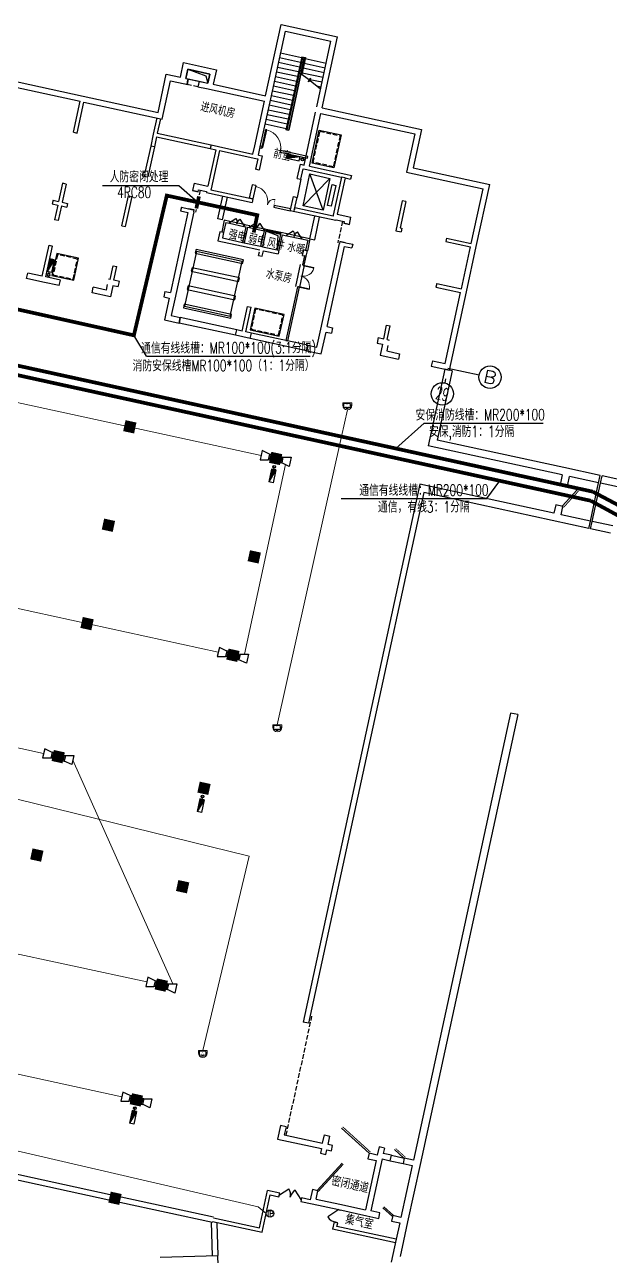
# Model space of a CAD drawing. Extents: x 791398 to 2325386, y -987887 to -518217.
# Drawn here: x 1616881 to 1648283, y -746235 to -680178 of the extents above; entities that cross this region are included whole.
import ezdxf
from ezdxf.enums import TextEntityAlignment as Align

# ---------------------------------------------------------------- set-up
doc = ezdxf.new("R2010")
doc.units = 0
doc.header["$LTSCALE"] = 1000
doc.header["$MEASUREMENT"] = 0
for name, pattern in [('BORDER', [1.75, 0.5, -0.25, 0.5, -0.25, 0, -0.25]), ('DASH', [0.35, 0.25, -0.1]), ('DASHEDX2', [1.5, 1, -0.5])]:
    doc.linetypes.add(name, pattern=pattern)
for name, color, linetype in [('AXIS', 3, 'Continuous'), ('AXIS_TEXT', 7, 'Continuous'), ('COLUMN', 252, 'Continuous'), ('JPS-J', 6, 'Continuous'), ('JPS-X', 1, 'BORDER'), ('JPS-XHS', 7, 'Continuous'), ('LVTRY', 6, 'Continuous'), ('PS房间字', 3, 'Continuous'), ('RD-equip', 3, 'Continuous'), ('RD-text', 4, 'Continuous'), ('STAIR', 9, 'Continuous'), ('WALL', 8, 'Continuous'), ('WINDOW', 8, 'Continuous'), ('ZS封堵', 40, 'Continuous'), ('ZS房间字', 6, 'Continuous')]:
    doc.layers.add(name, color=color, linetype=linetype)
doc.layers.add('RD-line', color=2, linetype='Continuous', lineweight=0)
doc.styles.add('_TCH_AXIS', font='COMPLEX', dxfattribs={"bigfont": 'GBCBIG'})
doc.styles.add('_TCH_DIM', font='SIMPLEX', dxfattribs={"bigfont": 'GBCBIG'})
doc.styles.add('_TEL_DIM', font='SIMPLEX', dxfattribs={"width": 0.8, "height": 3.5, "bigfont": 'HZTXT'})
doc.styles.add('COMPLEX', font='COMPLEX')
doc.styles.add('FS1', font='txt4', dxfattribs={"width": 0.8, "bigfont": 'fstxt'})
doc.styles.add('FS2', font='tjromans.shx', dxfattribs={"width": 0.8, "bigfont": 'tjhztxt.shx'})
doc.styles.add('TEXT', font='tjromans.shx', dxfattribs={"width": 0.8, "height": 400, "bigfont": 'tjhztxt.shx'})
doc.linetypes.add('BRA', pattern='A,2.8,-0.1,["B",_TEL_DIM,S=0.07,R=0,X=0,Y=-0.12],-0.25', length=3.15)
doc.linetypes.add('CCTV', pattern='A,2.8,-0.1,["V",_TEL_DIM,S=0.07,R=0,X=0,Y=-0.12],-0.25', length=3.15)
doc.linetypes.add('TD', pattern='A,2.8,-0.1,["C",_TEL_DIM,S=0.07,R=0,X=0,Y=-0.12],-0.25', length=3.15)

# ---------------------------------------------------------------- blocks, each defined once
blk = doc.blocks.new('DXHS')
at = {"layer": 'JPS-XHS'}
blk.add_hatch(color=256, dxfattribs=at).paths.add_polyline_path([(-350, 240), (-350, 0), (350, 0)])
at = {"layer": 'JPS-XHS', "linetype": 'Continuous'}
for p, q in [((-350, 240), (-350, 0)), ((-350, 240), (350, 240)), ((-350, 0), (350, 0)), ((350, 240), (350, 0))]:
    blk.add_line(p, q, dxfattribs=at)
at = {"layer": 'JPS-XHS'}
blk.add_line((-350, 240), (350, 0), dxfattribs=at)
blk = doc.blocks.new('FF')
at = {"linetype": 'Continuous'}
for radius in [75, 60]:
    blk.add_circle((0, 0), radius, dxfattribs=at)
blk = doc.blocks.new('xxhhsss')
at = {"layer": 'JPS-X', "const_width": 50}
for points in [[(165071, -5703), (165103, -5557)], [(161231, -23391), (161263, -23245)], [(157603, -40102), (157635, -39955)]]:
    blk.add_lwpolyline(points, dxfattribs=at)
at = {"layer": 'JPS-X', "rotation": 257.7513756366785}
for p in [(165103, -5557), (161263, -23245), (157635, -39955)]:
    blk.add_blockref('FF', p, dxfattribs=at)
at = {"layer": 'JPS-XHS', "rotation": 257.7513756366785}
for p in [(164880, -6020), (161040, -23708), (157412, -40418)]:
    blk.add_blockref('DXHS', p, dxfattribs=at)
blk = doc.blocks.new('_FZH')
blk.add_solid([(-0.5, -0.5), (0.5, -0.5), (-0.5, 0.5), (0.5, 0.5)])
blk = doc.blocks.new('$DorLib2D$00000002')
for p, q in [((-0.5, 0), (-0.5, 0.4875)), ((-0.475, 0.4875), (-0.5, 0.4875)), ((-0.475, 0), (-0.475, 0.4875)), ((0.475, 0), (0.475, 0.4875)), ((0.475, 0.4875), (0.5, 0.4875)), ((0.5, 0), (0.5, 0.4875)), ((-0.5, 0), (-0.475, 0)), ((0.5, 0), (0.475, 0))]:
    blk.add_line(p, q)
at = {"lineweight": 13}
for centre, start, end in [((-0.4875, 0), 0, 88.53072), ((0.4875, 0), 91.46928, 180)]:
    blk.add_arc(centre, 0.4875, start, end, dxfattribs=at)
blk = doc.blocks.new('$DorLib2D$00000116')
at = {"color": 0}
for p, q in [((-0.5, 0), (-0.146, 0.354)), ((0.5, 0), (0.146, 0.354))]:
    blk.add_line(p, q, dxfattribs=at)
for centre, start, end in [((-0.5, 0), 0, 45), ((0.5, 0), 135, 180)]:
    blk.add_arc(centre, 0.5, start, end, dxfattribs=at)
blk = doc.blocks.new('$WINLIB2D$00000001')
for p, q in [((-0.5, 0.5), (0.5, 0.5)), ((-0.5, 0.5), (-0.5, -0.5)), ((0.5, 0.167), (-0.5, 0.167)), ((0.5, -0.5), (0.5, 0.5)), ((0.5, -0.167), (-0.5, -0.167)), ((-0.5, -0.5), (0.5, -0.5))]:
    blk.add_line(p, q)
blk = doc.blocks.new('$DorLib2D$00000025')
at = {"const_width": 0.02}
for points in [[(0.481, -0.001), (0.481, 0.691)], [(-0.481, 0.001), (-0.481, 0.308)]]:
    blk.add_lwpolyline(points, dxfattribs=at)
at = {"lineweight": 13}
for centre, radius, start, end in [((0.505, -0.002), 0.699, 91.9397, 179.7238), ((-0.501, 0.003), 0.307, 359.7899, 85.7508)]:
    blk.add_arc(centre, radius, start, end, dxfattribs=at)
blk = doc.blocks.new('$DorLib2D$00000001')
for p, q in [((0.45, 0.975), (0.5, 0.975)), ((0.45, 0), (0.45, 0.975)), ((0.5, 0), (0.5, 0.975)), ((0.5, 0), (0.45, 0))]:
    blk.add_line(p, q)
at = {"lineweight": 13}
blk.add_arc((0.475, 0), 0.975, 91.46928, 180, dxfattribs=at)
blk = doc.blocks.new('_AXISO')
blk.add_circle((0, 0), 0.5)
at = {"layer": 'AXIS_TEXT', "style": 'COMPLEX', "width": 1.041667}
blk.add_attdef('A', text='', height=0.56, dxfattribs=at).set_placement((-0.25, -0.28), (0.25, -0.28), align=Align.FIT)
blk = doc.blocks.new('$DorLib2D$00000190')
at = {"color": 0}
blk.add_line((-0.5, 0.187), (0.366, 0.687), dxfattribs=at)
at = {"color": 0, "const_width": 0.0625}
blk.add_lwpolyline([(-0.562, 0.296), (0.304, 0.796)], dxfattribs=at)
blk = doc.blocks.new('$DorLib2D$00000194')
at = {"color": 0}
blk.add_line((-0.5, 0.075), (0.366, 0.575), dxfattribs=at)
at = {"color": 0, "const_width": 0.025}
blk.add_lwpolyline([(-0.525, 0.118), (0.341, 0.618)], dxfattribs=at)
blk = doc.blocks.new('$DorLib2D$00000183')
at = {"color": 0}
for p, q in [((-0.52, 0.085), (0.346, 0.585)), ((-0.5, 0.05), (0.366, 0.55))]:
    blk.add_line(p, q, dxfattribs=at)
blk = doc.blocks.new('$DorLib2D$00000180')
at = {"color": 0}
for p, q in [((-0.557, 0.242), (0.309, 0.742)), ((-0.5, 0.143), (0.366, 0.643))]:
    blk.add_line(p, q, dxfattribs=at)
blk = doc.blocks.new('$DorLib2D$00000114')
at = {"color": 0}
blk.add_line((0.5, 0), (-0.207, 0.707), dxfattribs=at)
blk.add_arc((0.5, 0), 1, 135, 180, dxfattribs=at)
blk = doc.blocks.new('$DorLib2D$00000192')
at = {"color": 0}
blk.add_line((-0.5, 0.125), (0.366, 0.625), dxfattribs=at)
at = {"color": 0, "const_width": 0.0417}
blk.add_lwpolyline([(-0.542, 0.197), (0.324, 0.697)], dxfattribs=at)
blk = doc.blocks.new('dadadadadadadad')
at = {"layer": 'RD-equip'}
for p, q in [((-157, 0), (-157, -70)), ((-157, 0), (157, 0)), ((157, 0), (157, -70)), ((-154, -70), (-253, -500)), ((-253, -500), (248, -500)), ((-157, -70), (157, -70)), ((248, -500), (155, -70))]:
    blk.add_line(p, q, dxfattribs=at)
blk = doc.blocks.new('PCY07')
at = {"color": 0, "lineweight": -2}
for p, q in [((-321, 0), (-321, 182)), ((-321, 182), (321, 182)), ((-249, -161), (-249, 129)), ((-249, 129), (205, 129)), ((205, 129), (205, -161)), ((321, 0), (321, 182)), ((205, -161), (-249, -161))]:
    blk.add_line(p, q, dxfattribs=at)
at = {"color": 0, "lineweight": -2, "const_width": 25}
for points in [[(-34, 48, 1), (-9, 48, 1)], [(-111, -81, 1), (-86, -81, 1)], [(67, -81, -1), (42, -81, -1)]]:
    blk.add_lwpolyline(points, format="xyb", close=True, dxfattribs=at)
at = {"color": 0, "lineweight": -2, "const_width": 80}
blk.add_lwpolyline([(245, 69), (245, -100)], dxfattribs=at)
at = {"color": 0, "lineweight": -2}
blk.add_lwpolyline([(-12, -162, 100, 250, 0), (-12, -272, 250, 250, 0)], format="xyseb", dxfattribs=at)
blk.add_arc((0, 0), 321, 180, 0, dxfattribs=at)
blk = doc.blocks.new('TELEPHONE')
at = {"layer": 'RD-equip'}
blk.add_circle((-32658, -70477), 200, dxfattribs=at)
at = {"layer": 'RD-text', "style": 'FS1', "width": 0.8}
blk.add_attdef('T', text='', height=350, dxfattribs=at).set_placement((-32658, -70477), align=Align.MIDDLE)

msp = doc.modelspace()

# ---------------------------------------------------------------- linework, layer by layer
for p, q in [((1647210, -706801), (1647655, -704749)), ((1647307, -706822), (1647753, -704770))]:
    msp.add_line(p, q)
at = {"layer": 'AXIS'}
for p, q in [((1639577, -698595), (1641245, -698957)), ((1639450, -699181), (1639403, -699394))]:
    msp.add_line(p, q, dxfattribs=at)
at = {"layer": 'JPS-J'}
for points in [[(1626069, -692235), (1626026, -692430), (1628567, -692982), (1628610, -692786)], [(1628539, -692873), (1626096, -692343), (1625460, -695275), (1627903, -695805)], [(1625857, -693212), (1625814, -693407), (1628355, -693959), (1628397, -693763)], [(1625644, -694189), (1625602, -694384), (1628143, -694936), (1628185, -694741)], [(1625432, -695166), (1625390, -695362), (1627931, -695913), (1627973, -695718)]]:
    msp.add_lwpolyline(points, close=True, dxfattribs=at)
at = {"layer": 'JPS-X', "const_width": 50}
for points in [[(1631700, -687389), (1631627, -687373)], [(1618187, -693517), (1618203, -693443)]]:
    msp.add_lwpolyline(points, dxfattribs=at)
at = {"layer": 'LVTRY'}
msp.add_lwpolyline([(1630413, -692257), (1630478, -691497), (1629811, -691256)], dxfattribs=at)
at = {"layer": 'RD-line', "linetype": 'BRA', "ltscale": 0.8}
for p, q in [((1615483, -700222), (1629555, -703279)), ((1630044, -703385), (1630630, -703512)), ((1630862, -703776), (1628661, -713935)), ((1627264, -713830), (1613193, -710775)), ((1628339, -714063), (1627753, -713936)), ((1603826, -716211), (1617898, -719266)), ((1618386, -719372), (1618973, -719500)), ((1619459, -719616), (1624821, -731623)), ((1623424, -731518), (1609353, -728463)), ((1624499, -731751), (1623913, -731624)), ((1608015, -734623), (1622086, -737681)), ((1622575, -737788), (1623161, -737915))]:
    msp.add_line(p, q, dxfattribs=at)
at = {"layer": 'RD-line', "linetype": 'CCTV'}
for p, q in [((1634184, -700833), (1633869, -702271)), ((1630425, -717721), (1633869, -702271)), ((1591800, -715649), (1628915, -724771)), ((1626434, -735192), (1628915, -724771))]:
    msp.add_line(p, q, dxfattribs=at)
at = {"layer": 'RD-line', "linetype": 'TD'}
for p, q in [((1585554, -733391), (1629398, -743574)), ((1629398, -743574), (1629836, -743936))]:
    msp.add_line(p, q, dxfattribs=at)
at = {"layer": 'RD-line', "const_width": 200}
for points in [[(1598709, -688675), (1598068, -691339), (1622738, -696840), (1624502, -689345), (1629353, -690396), (1629165, -691328)], [(1626226, -689391), (1626086, -690035)], [(1647233, -705712), (1596909, -694679)], [(1647233, -705712), (1658348, -711762), (1662232, -711762)]]:
    msp.add_lwpolyline(points, dxfattribs=at)
at = {"layer": 'RD-line', "linetype": 'DASHEDX2', "const_width": 200}
for points in [[(1647340, -705224), (1596528, -694084)], [(1647340, -705224), (1658377, -711079), (1662325, -711079)]]:
    msp.add_lwpolyline(points, dxfattribs=at)
at = {"layer": 'RD-text'}
for p, q in [((1621052, -688798), (1625144, -688798)), ((1625144, -688798), (1626158, -689704)), ((1623407, -697966), (1622738, -696840)), ((1623407, -697966), (1632183, -697966)), ((1638295, -701558), (1636785, -702910)), ((1638295, -701558), (1644685, -701558)), ((1641664, -705597), (1642362, -704645)), ((1633848, -705597), (1641664, -705597))]:
    msp.add_line(p, q, dxfattribs=at)
at = {"layer": 'STAIR'}
for p, q in [((1631729, -681951), (1630605, -681707)), ((1631619, -682459), (1630495, -682216)), ((1631674, -682205), (1630550, -681961)), ((1631740, -681902), (1630891, -685811)), ((1631778, -681962), (1630940, -685822)), ((1631876, -681983), (1631694, -682819)), ((1631935, -681945), (1631738, -682852)), ((1631740, -681902), (1631935, -681945)), ((1631778, -681962), (1631876, -681983)), ((1631869, -682248), (1632993, -682492)), ((1631925, -681994), (1633048, -682238)), ((1631453, -683222), (1630330, -682978)), ((1631509, -682968), (1630385, -682724)), ((1631564, -682714), (1630440, -682470)), ((1632101, -683115), (1631694, -682819)), ((1631759, -682756), (1632883, -683000)), ((1631814, -682502), (1632938, -682746)), ((1631343, -683730), (1630219, -683486)), ((1631398, -683476), (1630274, -683232)), ((1632074, -683246), (1632223, -683058)), ((1632195, -683190), (1632074, -683246)), ((1632223, -683058), (1632101, -683115)), ((1632179, -683113), (1632828, -683254)), ((1632746, -683632), (1632195, -683190)), ((1632525, -683454), (1632773, -683508)), ((1631178, -684492), (1630054, -684248)), ((1631233, -684238), (1630109, -683994)), ((1631288, -683984), (1630164, -683740)), ((1631012, -685254), (1629888, -685010)), ((1631067, -685000), (1629943, -684756)), ((1631122, -684746), (1629999, -684502)), ((1630902, -685763), (1629778, -685519)), ((1630957, -685508), (1629833, -685264)), ((1630940, -685822), (1630891, -685811)), ((1632880, -690132), (1632176, -688188)), ((1631696, -688468), (1631484, -689445)), ((1633251, -688421), (1631805, -689898)), ((1627487, -690649), (1627753, -689428)), ((1627857, -690832), (1628639, -691002)), ((1628660, -690904), (1627878, -690734)), ((1632178, -691668), (1632443, -690446)), ((1628932, -691065), (1629714, -691235)), ((1628953, -690968), (1629735, -691137)), ((1630935, -691500), (1631717, -691670)), ((1631738, -691572), (1630957, -691403)), ((1631420, -694215), (1631675, -693042)), ((1631870, -693085), (1631616, -694257))]:
    msp.add_line(p, q, dxfattribs=at)
for points in [[(1625634, -682572), (1626604, -682917), (1626700, -683315)], [(1627487, -690649), (1627233, -690594), (1627498, -689373)], [(1632178, -691668), (1632432, -691723), (1632697, -690501)]]:
    msp.add_lwpolyline(points, dxfattribs=at)
at = {"layer": 'STAIR', "linetype": 'DASH'}
for points in [[(1625650, -683087), (1626236, -683215), (1626172, -683508), (1625586, -683381)], [(1632714, -685900), (1633789, -686133), (1633428, -687795), (1632353, -687561)], [(1618640, -692515), (1618407, -693590), (1619482, -693823), (1619715, -692748)], [(1629262, -695435), (1629029, -696510), (1630495, -696828), (1630728, -695753)]]:
    msp.add_lwpolyline(points, close=True, dxfattribs=at)
at = {"layer": 'STAIR'}
for points in [[(1632676, -685841), (1633848, -686095), (1633466, -687854), (1632294, -687600)], [(1631805, -689898), (1632176, -688188), (1633251, -688421), (1632880, -690132)], [(1633126, -689878), (1633370, -688754), (1633565, -688797), (1633321, -689920)], [(1618602, -692455), (1618347, -693628), (1619520, -693883), (1619775, -692710)], [(1629224, -695375), (1628970, -696548), (1630533, -696888), (1630788, -695715)]]:
    msp.add_lwpolyline(points, close=True, dxfattribs=at)
at = {"layer": 'WALL'}
for p, q in [((1629803, -683989), (1630630, -680178)), ((1630630, -680178), (1633660, -680836)), ((1630075, -684150), (1630860, -680535)), ((1630860, -680535), (1633303, -681065)), ((1632832, -684647), (1633660, -680836)), ((1632539, -684583), (1633303, -681065)), ((1625234, -682997), (1625404, -682215)), ((1625404, -682215), (1627163, -682597)), ((1630940, -685822), (1631778, -681962)), ((1631778, -681962), (1630940, -685822)), ((1631038, -685843), (1631876, -681983)), ((1631876, -681983), (1631038, -685843)), ((1631778, -681962), (1631876, -681983)), ((1631876, -681983), (1631778, -681962)), ((1624032, -684885), (1624477, -682833)), ((1624477, -682833), (1624477, -682833)), ((1624477, -682833), (1624477, -682833)), ((1624477, -682833), (1625234, -682997)), ((1624770, -682896), (1624770, -682896)), ((1625528, -683061), (1625634, -682572)), ((1625634, -682572), (1626806, -682827)), ((1626806, -682827), (1626700, -683315)), ((1627163, -682597), (1626993, -683379)), ((1615661, -683375), (1619864, -684287)), ((1616018, -683145), (1620025, -684015)), ((1624261, -685242), (1624707, -683190)), ((1624413, -683126), (1624413, -683126)), ((1624707, -683190), (1625464, -683354)), ((1625464, -683354), (1625586, -683381)), ((1625528, -683061), (1625650, -683087)), ((1625650, -683087), (1625586, -683381)), ((1626236, -683215), (1626172, -683508)), ((1626172, -683508), (1626637, -683609)), ((1626236, -683215), (1626700, -683315)), ((1626637, -683609), (1629739, -684282)), ((1626993, -683379), (1629803, -683989)), ((1619503, -685948), (1619864, -684287)), ((1619698, -685991), (1620059, -684330)), ((1620025, -684015), (1624032, -684885)), ((1620059, -684330), (1624261, -685242)), ((1629220, -686676), (1629739, -684282)), ((1629513, -686740), (1630075, -684150)), ((1624325, -684949), (1624325, -684949)), ((1631860, -687710), (1632476, -684876)), ((1632154, -687774), (1632769, -684940)), ((1632476, -684876), (1632476, -684876)), ((1632539, -684583), (1632539, -684583)), ((1632769, -684940), (1637802, -686033)), ((1632832, -684647), (1638158, -685803)), ((1623968, -685178), (1623777, -686058)), ((1623968, -685178), (1623968, -685178)), ((1624163, -685221), (1623994, -686002)), ((1624261, -685242), (1624261, -685242)), ((1624261, -685242), (1624261, -685242)), ((1619503, -685948), (1619698, -685991)), ((1623777, -686058), (1623639, -686693)), ((1623951, -686198), (1623835, -686735)), ((1623951, -686198), (1626834, -686824)), ((1623994, -686002), (1626877, -686628)), ((1630940, -685822), (1631038, -685843)), ((1631038, -685843), (1630940, -685822)), ((1637802, -686033), (1637356, -688085)), ((1638158, -685803), (1637713, -687855)), ((1623639, -686693), (1623331, -688110)), ((1623835, -686735), (1623484, -688348)), ((1623835, -686735), (1623639, -686693)), ((1627127, -686887), (1626703, -688842)), ((1626877, -686628), (1626834, -686824)), ((1626834, -686824), (1627127, -686887)), ((1626877, -686628), (1627267, -686713)), ((1627323, -686930), (1626877, -688982)), ((1627267, -686713), (1629124, -687116)), ((1627323, -686930), (1629277, -687354)), ((1629124, -687116), (1629220, -686676)), ((1629417, -687180), (1629513, -686740)), ((1629502, -686789), (1629600, -686810)), ((1629621, -686712), (1629523, -686691)), ((1629600, -686810), (1629621, -686712)), ((1630598, -686925), (1630577, -687022)), ((1632064, -687243), (1630598, -686925)), ((1629375, -687375), (1629253, -687937)), ((1629277, -687354), (1629375, -687375)), ((1629417, -687180), (1629613, -687222)), ((1629613, -687222), (1629448, -687980)), ((1630577, -687022), (1632043, -687341)), ((1632043, -687341), (1632064, -687243)), ((1623234, -688089), (1623191, -688284)), ((1623191, -688284), (1623484, -688348)), ((1623234, -688089), (1623331, -688110)), ((1629448, -687980), (1629253, -687937)), ((1631501, -688425), (1631665, -687668)), ((1631665, -687668), (1631860, -687710)), ((1631696, -688468), (1631818, -687906)), ((1631818, -687906), (1631916, -687927)), ((1631916, -687927), (1633870, -688351)), ((1632154, -687774), (1634108, -688198)), ((1634108, -688198), (1634401, -688262)), ((1634108, -688198), (1634401, -688262)), ((1634401, -688262), (1634359, -688457)), ((1634401, -688262), (1634359, -688457)), ((1637356, -688085), (1641460, -688976)), ((1637713, -687855), (1641817, -688746)), ((1618909, -688685), (1618697, -689662)), ((1619104, -688727), (1618892, -689704)), ((1619104, -688727), (1618909, -688685)), ((1625970, -688683), (1625885, -689074)), ((1625970, -688683), (1626703, -688842)), ((1629073, -688768), (1628919, -689476)), ((1629268, -688810), (1629073, -688768)), ((1629268, -688810), (1629114, -689519)), ((1631501, -688425), (1631696, -688468)), ((1633870, -688351), (1633425, -690403)), ((1634066, -688394), (1633641, -690348)), ((1633870, -688351), (1633870, -688351)), ((1634066, -688394), (1633870, -688351)), ((1634066, -688394), (1634359, -688457)), ((1634066, -688394), (1634066, -688394)), ((1634066, -688394), (1634359, -688457)), ((1640824, -691907), (1641460, -688976)), ((1641096, -692069), (1641817, -688746)), ((1618404, -689598), (1618361, -689794)), ((1618404, -689598), (1618697, -689662)), ((1622098, -690963), (1622448, -689351)), ((1622294, -691006), (1622644, -689393)), ((1622448, -689351), (1622644, -689393)), ((1625885, -689074), (1626178, -689137)), ((1626178, -689137), (1626200, -689040)), ((1626200, -689040), (1626639, -689135)), ((1626639, -689135), (1626629, -689184)), ((1626629, -689184), (1629072, -689714)), ((1626877, -688982), (1626867, -689031)), ((1626867, -689031), (1629114, -689519)), ((1629114, -689519), (1628919, -689476)), ((1629114, -689519), (1629072, -689714)), ((1629093, -689617), (1629072, -689714)), ((1631135, -690111), (1631288, -689402)), ((1631288, -689402), (1631484, -689445)), ((1631330, -690153), (1631484, -689445)), ((1637125, -689621), (1636775, -691233)), ((1637320, -689663), (1637125, -689621)), ((1618361, -689794), (1618654, -689857)), ((1618654, -689857), (1618485, -690639)), ((1618850, -689900), (1618680, -690682)), ((1618850, -689900), (1619143, -689963)), ((1618892, -689704), (1619185, -689768)), ((1619185, -689768), (1619143, -689963)), ((1625631, -690246), (1624697, -694546)), ((1625945, -690212), (1624927, -694903)), ((1625282, -689966), (1625240, -690161)), ((1625240, -690161), (1625631, -690246)), ((1625282, -689966), (1625673, -690051)), ((1625966, -690114), (1625673, -690051)), ((1625945, -690212), (1625966, -690114)), ((1630266, -689871), (1630244, -689969)), ((1630244, -689969), (1631124, -690160)), ((1631145, -690062), (1630266, -689871)), ((1631124, -690160), (1631135, -690111)), ((1633567, -690690), (1631124, -690160)), ((1631362, -690007), (1631330, -690153)), ((1633414, -690452), (1631362, -690007)), ((1637320, -689663), (1637013, -691080)), ((1618680, -690682), (1618485, -690639)), ((1627585, -690671), (1627447, -691306)), ((1627662, -690790), (1627545, -691327)), ((1627878, -690734), (1627585, -690671)), ((1627662, -690790), (1627857, -690832)), ((1627857, -690832), (1627878, -690734)), ((1628660, -690904), (1628639, -691002)), ((1628758, -690925), (1628660, -690904)), ((1628953, -690968), (1628758, -690925)), ((1633425, -690403), (1633414, -690452)), ((1633578, -690641), (1633567, -690690)), ((1633578, -690641), (1634017, -690737)), ((1633641, -690348), (1634374, -690507)), ((1634017, -690737), (1633996, -690834)), ((1633996, -690834), (1634289, -690898)), ((1634289, -690898), (1634374, -690507)), ((1622098, -690963), (1622294, -691006)), ((1627349, -691285), (1627243, -691773)), ((1627545, -691327), (1627349, -691285)), ((1627545, -691327), (1627447, -691306)), ((1627545, -691327), (1627481, -691620)), ((1627481, -691620), (1628556, -691854)), ((1628737, -691023), (1628556, -691854)), ((1628639, -691002), (1628737, -691023)), ((1628834, -691044), (1628654, -691875)), ((1628834, -691044), (1628932, -691065)), ((1628932, -691065), (1628953, -690968)), ((1629714, -691235), (1629533, -692066)), ((1629811, -691256), (1629631, -692087)), ((1629735, -691137), (1629714, -691235)), ((1629833, -691159), (1629735, -691137)), ((1629811, -691256), (1629833, -691159)), ((1630593, -691426), (1630413, -692257)), ((1630691, -691447), (1630511, -692278)), ((1630614, -691328), (1630593, -691426)), ((1630957, -691403), (1630614, -691328)), ((1630691, -691447), (1630935, -691500)), ((1630935, -691500), (1630957, -691403)), ((1631738, -691572), (1631717, -691670)), ((1632178, -691668), (1631738, -691572)), ((1636775, -691233), (1637068, -691297)), ((1637013, -691080), (1637111, -691101)), ((1637111, -691101), (1637068, -691297)), ((1639505, -691621), (1639462, -691816)), ((1639505, -691621), (1640824, -691907)), ((1617827, -693669), (1618188, -692007)), ((1618022, -693711), (1618383, -692050)), ((1618188, -692007), (1618383, -692050)), ((1627243, -691773), (1628514, -692049)), ((1628514, -692049), (1629491, -692261)), ((1628556, -691854), (1629533, -692066)), ((1629533, -692066), (1629729, -692108)), ((1629729, -692108), (1630511, -692278)), ((1630511, -692278), (1630468, -692473)), ((1631717, -691670), (1632059, -691744)), ((1631781, -692554), (1631845, -692260)), ((1631845, -692260), (1632040, -692303)), ((1632059, -691744), (1631942, -692282)), ((1632040, -692303), (1631942, -692282)), ((1632178, -691668), (1632040, -692303)), ((1632766, -696502), (1633763, -691909)), ((1633101, -696371), (1634035, -692071)), ((1633784, -691812), (1633763, -691909)), ((1634077, -691875), (1633784, -691812)), ((1634035, -692071), (1634426, -692156)), ((1634077, -691875), (1634468, -691960)), ((1634468, -691960), (1634426, -692156)), ((1639462, -691816), (1640782, -692103)), ((1640294, -694351), (1640782, -692103)), ((1640566, -694512), (1641096, -692069)), ((1629427, -692554), (1629470, -692359)), ((1629427, -692554), (1629623, -692597)), ((1629470, -692359), (1629470, -692359)), ((1629623, -692597), (1629686, -692304)), ((1629686, -692304), (1630468, -692473)), ((1631879, -692575), (1631773, -693063)), ((1631781, -692554), (1631977, -692596)), ((1631870, -693085), (1631977, -692596)), ((1631977, -692596), (1631879, -692575)), ((1631977, -692596), (1632040, -692303)), ((1616981, -693792), (1617045, -693499)), ((1617827, -693669), (1617045, -693499)), ((1621472, -693846), (1621631, -693113)), ((1621631, -693113), (1621827, -693156)), ((1621668, -693888), (1621827, -693156)), ((1631773, -693063), (1631870, -693085)), ((1617861, -693983), (1616981, -693792)), ((1618740, -694174), (1617861, -693983)), ((1618804, -693881), (1618022, -693711)), ((1618740, -694174), (1618804, -693881)), ((1620499, -694556), (1620563, -694263)), ((1621247, -694411), (1620563, -694263)), ((1621311, -694118), (1621247, -694411)), ((1621311, -694118), (1621311, -694118)), ((1621472, -693846), (1621374, -693825)), ((1621604, -694182), (1621477, -694768)), ((1621897, -694245), (1621604, -694182)), ((1621961, -693952), (1621668, -693888)), ((1621897, -694245), (1621961, -693952)), ((1631518, -694236), (1630892, -697119)), ((1630990, -697140), (1631616, -694257)), ((1631616, -694257), (1631518, -694236)), ((1638974, -694064), (1638932, -694260)), ((1638932, -694260), (1640251, -694546)), ((1638974, -694064), (1640294, -694351)), ((1621477, -694768), (1620499, -694556)), ((1624404, -694482), (1624340, -694776)), ((1624340, -694776), (1624633, -694839)), ((1624633, -694839), (1624379, -696012)), ((1624404, -694482), (1624697, -694546)), ((1624927, -694903), (1624736, -695782)), ((1639424, -698357), (1640251, -694546)), ((1639653, -698714), (1640566, -694512)), ((1628547, -696610), (1628833, -695291)), ((1628742, -696652), (1629029, -695333)), ((1628833, -695291), (1629029, -695333)), ((1624379, -696012), (1625161, -696182)), ((1624736, -695782), (1625224, -695889)), ((1625161, -696182), (1625224, -695889)), ((1625224, -695889), (1625161, -696182)), ((1628190, -696839), (1625161, -696182)), ((1628254, -696546), (1625224, -695889)), ((1628190, -696839), (1628254, -696546)), ((1628581, -696924), (1628190, -696839)), ((1628547, -696610), (1628254, -696546)), ((1629036, -696716), (1628742, -696652)), ((1628972, -697009), (1629036, -696716)), ((1632065, -697374), (1629036, -696716)), ((1632554, -697480), (1632766, -696502)), ((1632783, -697837), (1633038, -696664)), ((1633038, -696664), (1633331, -696727)), ((1633101, -696371), (1633394, -696434)), ((1633394, -696434), (1633331, -696727)), ((1636131, -697028), (1636290, -696295)), ((1636290, -696295), (1636485, -696338)), ((1636326, -697071), (1636485, -696338)), ((1628972, -697009), (1628581, -696924)), ((1632001, -697667), (1628972, -697009)), ((1630892, -697119), (1630990, -697140)), ((1632065, -697374), (1632001, -697667)), ((1632065, -697374), (1632554, -697480)), ((1635838, -696965), (1635774, -697258)), ((1635774, -697258), (1636067, -697322)), ((1635838, -696965), (1636131, -697028)), ((1636067, -697322), (1635940, -697908)), ((1636360, -697385), (1636297, -697678)), ((1636326, -697071), (1636424, -697092)), ((1636360, -697385), (1636360, -697385)), ((1632001, -697667), (1632783, -697837)), ((1635940, -697908), (1636917, -698120)), ((1636297, -697678), (1636981, -697827)), ((1636981, -697827), (1636917, -698120)), ((1638740, -698209), (1638676, -698502)), ((1638740, -698209), (1639424, -698357)), ((1639409, -698661), (1638518, -702765)), ((1638676, -698502), (1639653, -698714)), ((1639800, -698746), (1638994, -702459)), ((1639800, -698746), (1639409, -698661)), ((1645701, -704325), (1638518, -702765)), ((1645786, -703934), (1638994, -702459)), ((1647740, -704358), (1645786, -703934)), ((1638072, -704818), (1631809, -733667)), ((1645255, -706377), (1638072, -704818)), ((1645701, -704325), (1645605, -704764)), ((1645605, -704764), (1645996, -704849)), ((1645996, -704849), (1646092, -704410)), ((1647655, -704749), (1646092, -704410)), ((1647655, -704749), (1647740, -704358)), ((1647753, -704770), (1647838, -704379)), ((1649163, -705076), (1647753, -704770)), ((1649303, -704698), (1647838, -704379)), ((1638281, -705272), (1632103, -733731)), ((1645170, -706768), (1638281, -705272)), ((1645351, -705937), (1645255, -706377)), ((1645741, -706022), (1645351, -705937)), ((1645646, -706462), (1645741, -706022)), ((1647125, -707192), (1645170, -706768)), ((1647210, -706801), (1645646, -706462)), ((1647125, -707192), (1647210, -706801)), ((1647222, -707213), (1647307, -706822)), ((1648283, -707444), (1647222, -707213)), ((1648424, -707065), (1647307, -706822)), ((1642928, -717098), (1637724, -741069)), ((1643318, -717183), (1638083, -741300)), ((1643318, -717183), (1642928, -717098)), ((1632103, -733731), (1631809, -733667)), ((1630605, -739216), (1630445, -739949)), ((1630898, -739280), (1630605, -739216)), ((1630898, -739280), (1630802, -739720)), ((1630802, -739720), (1632854, -740165)), ((1632854, -740165), (1632950, -739725)), ((1632950, -739725), (1633243, -739789)), ((1633148, -740229), (1633243, -739789)), ((1630445, -739949), (1632791, -740458)), ((1632791, -740458), (1632738, -740703)), ((1633392, -740282), (1633148, -740229)), ((1633328, -740575), (1633392, -740282)), ((1635882, -740362), (1635786, -740802)), ((1636175, -740426), (1635882, -740362)), ((1636175, -740426), (1636111, -740719)), ((1632738, -740703), (1633031, -740766)), ((1633031, -740766), (1633084, -740522)), ((1633084, -740522), (1633328, -740575)), ((1635723, -741095), (1635150, -743733)), ((1635346, -740706), (1635283, -740999)), ((1635283, -740999), (1635723, -741095)), ((1635786, -740802), (1635346, -740706)), ((1636048, -741012), (1635443, -743797)), ((1635786, -740802), (1635786, -740802)), ((1636048, -741012), (1636487, -741107)), ((1636048, -741012), (1636048, -741012)), ((1636551, -740814), (1636111, -740719)), ((1636487, -741107), (1636551, -740814)), ((1637235, -740963), (1637171, -741256)), ((1637724, -741069), (1637235, -740963)), ((1614167, -741634), (1621399, -743204)), ((1614231, -741341), (1621463, -742911)), ((1637660, -741362), (1637055, -744147)), ((1637171, -741256), (1637660, -741362)), ((1638083, -741300), (1637414, -744379)), ((1622049, -743038), (1627013, -744116)), ((1629465, -744699), (1629900, -742696)), ((1629618, -744937), (1630053, -742934)), ((1630560, -742839), (1629900, -742696)), ((1630053, -742934), (1630518, -743035)), ((1630518, -743035), (1630560, -742839)), ((1631733, -743094), (1631690, -743289)), ((1632197, -743195), (1631733, -743094)), ((1632314, -742657), (1632197, -743195)), ((1632607, -742721), (1632314, -742657)), ((1632511, -743161), (1632607, -742721)), ((1621985, -743331), (1626949, -744409)), ((1631690, -743289), (1632301, -743422)), ((1632301, -743422), (1633718, -743730)), ((1632511, -743161), (1633782, -743436)), ((1633620, -743708), (1633816, -743751)), ((1633718, -743730), (1635233, -744058)), ((1633782, -743436), (1635150, -743733)), ((1635932, -743903), (1635443, -743797)), ((1626885, -744395), (1626940, -746198)), ((1626960, -744360), (1629618, -744937)), ((1627002, -744165), (1629465, -744699)), ((1627187, -744461), (1627240, -746189)), ((1633472, -744392), (1633387, -744783)), ((1633667, -744435), (1633472, -744392)), ((1633625, -744630), (1633667, -744435)), ((1635233, -744058), (1635868, -744196)), ((1635868, -744196), (1635932, -743903)), ((1636616, -744052), (1636552, -744345)), ((1636552, -744345), (1636992, -744440)), ((1637055, -744147), (1636616, -744052)), ((1636992, -744440), (1636801, -745320)), ((1637414, -744379), (1637192, -745405)), ((1636758, -745515), (1633387, -744783)), ((1636801, -745320), (1633625, -744630)), ((1636801, -745320), (1636536, -746541)), ((1637192, -745405), (1637011, -746235)), ((1624141, -746283), (1627240, -746189)), ((1627358, -750087), (1627240, -746189))]:
    msp.add_line(p, q, dxfattribs=at)
msp.add_lwpolyline([(1625528, -683061), (1626700, -683315), (1626806, -682827), (1625634, -682572)], close=True, dxfattribs=at)
at = {"layer": 'WINDOW', "linetype": 'DASH'}
for p, q in [((1626178, -689137), (1625885, -689074)), ((1625673, -690051), (1625966, -690114)), ((1634289, -690898), (1633996, -690834)), ((1633784, -691812), (1634077, -691875))]:
    msp.add_line(p, q, dxfattribs=at)
at = {"layer": 'WINDOW'}
for p, q in [((1636487, -741107, 150), (1637171, -741256, 150)), ((1636551, -740814, 150), (1637235, -740963, 150))]:
    msp.add_line(p, q, dxfattribs=at)
at = {"layer": 'ZS封堵', "linetype": 'DASH'}
for points in [[(1626297, -689061), (1626043, -690233)], [(1633920, -690716), (1633665, -691888)], [(1630900, -739741), (1632285, -733361)]]:
    msp.add_lwpolyline(points, dxfattribs=at)

# ---------------------------------------------------------------- block references
at = {"layer": 'AXIS'}
ref = msp.add_blockref('_AXISO', (1641831, -699085), dxfattribs=dict(at, xscale=1200, yscale=1200, zscale=1200))
ref.add_attrib('A', 'B', dxfattribs={"layer": 'AXIS_TEXT', "height": 679, "rotation": 347.75138, "style": '_TCH_AXIS', "width": 1.235294}).set_placement((1641428, -699344), (1642091, -699488), align=Align.FIT)
ref = msp.add_blockref('_AXISO', (1639276, -699981), dxfattribs=dict(at, xscale=1200, yscale=1200, zscale=1200))
ref.add_attrib('A', '29', dxfattribs={"layer": 'AXIS_TEXT', "height": 678.8, "rotation": 347.75138, "style": '_TCH_AXIS', "width": 0.617647}).set_placement((1638872, -700240), (1639536, -700384), align=Align.FIT)
at = {"layer": 'COLUMN'}
for p, xscale, yscale, zscale, rotation in [((1622520, -701748), 599.9999999999193, 600.0000000001469, 600.0000000001469, 347.7513756325794), ((1630337, -703445), 600.0000000003496, 599.9999999999836, 599.9999999999836, 347.7513756325997), ((1621374, -707025), 599.9999999999193, 600.0000000001469, 600.0000000001469, 347.7513756325794), ((1629192, -708722), 599.9999999998946, 600.0000000000331, 600.0000000000331, 347.7513756325903), ((1620228, -712302), 599.9999999998946, 600.0000000000331, 600.0000000000331, 347.7513756325903), ((1628046, -713999), 600.0000000000974, 599.9999999999193, 599.9999999999193, 347.7513756326059), ((1618680, -719436), 600.0000000001469, 600.0000000001469, 600.0000000001469, 347.7513756325841), ((1626497, -721133), 599.9999999999193, 600.0000000000331, 600.0000000000331, 347.7513756325794), ((1617534, -724713), 599.9999999999193, 600.0000000001469, 600.0000000001469, 347.7513756325794), ((1625352, -726410), 600.0000000001221, 599.9999999999836, 599.9999999999836, 347.751375632595), ((1624206, -731687), 600.000000000399, 599.9999999999836, 599.9999999999836, 347.751375632578), ((1622870, -737844), 599.9999999999193, 600.0000000000331, 600.0000000000331, 347.7513756325794), ((1621724, -743121), 599.9999999999441, 599.9999999999687, 599.9999999999687, 347.7513756325686)]:
    msp.add_blockref('_FZH', p, dxfattribs=dict(at, xscale=xscale, yscale=yscale, zscale=zscale, rotation=rotation))
at = {"layer": 'JPS-X', "rotation": 347.7513756366785}
msp.add_blockref('FF', (1631773, -687405), dxfattribs=at)
at = {"layer": 'JPS-X', "xscale": -1, "rotation": 77.75137563623629}
msp.add_blockref('FF', (1618171, -693590), dxfattribs=at)
at = {"layer": 'JPS-XHS', "xscale": -1, "rotation": 167.7513756366785}
msp.add_blockref('DXHS', (1631310, -687181), dxfattribs=at)
at = {"layer": 'JPS-XHS'}
msp.add_blockref('xxhhsss', (1465159, -698333), dxfattribs=at)
at = {"layer": 'JPS-XHS', "rotation": 257.7513756362363}
msp.add_blockref('DXHS', (1618160, -693076), dxfattribs=at)
at = {"layer": 'RD-equip', "color": 3, "lineweight": 0, "xscale": 0.7475813101045787, "yscale": 0.7475813099881634, "zscale": 0.74758131}
for p in [(1634184, -700593), (1630425, -717857), (1626434, -735328)]:
    msp.add_blockref('PCY07', p, dxfattribs=at)
at = {"layer": 'RD-equip'}
ref = msp.add_blockref('TELEPHONE', (1662694, -673459), dxfattribs=at)
ref.add_attrib('T', 'TP', dxfattribs={"layer": 'RD-text', "height": 270, "style": 'FS1', "width": 0.7}).set_placement((1630036, -743936), align=Align.MIDDLE)
at = {"layer": 'RD-line', "color": 1, "rotation": 257.094697204239}
for p in [(1630044, -703382), (1627753, -713936), (1618386, -719372), (1623913, -731624), (1622576, -737780)]:
    msp.add_blockref('dadadadadadadad', p, dxfattribs=at)
at = {"layer": 'RD-line', "color": 1, "xscale": -1, "rotation": 77.094697204239}
for p in [(1630629, -703516), (1628338, -714070), (1618971, -719506), (1624498, -731758), (1623161, -737914)]:
    msp.add_blockref('dadadadadadadad', p, dxfattribs=at)
at = {"layer": 'WINDOW'}
for name, p, xscale, yscale, zscale, rotation in [('$DorLib2D$00000001', (1630099, -686867), 1000, -1000, 1000, 167.7513756352959), ('$DorLib2D$00000025', (1629669, -689793), 1200, -1200, 1200, 167.7513756352983), ('$DorLib2D$00000116', (1628258, -690868), 800, -800, 800, 167.7513756353047), ('$DorLib2D$00000116', (1629333, -691101), -800, -800, -800, 167.7513756352939), ('$WINLIB2D$00000001', (1630213, -691292), 800, 100, 800, 167.7513756352836), ('$DorLib2D$00000116', (1631337, -691536), 800, -800, 800, 167.7513756353064), ('$DorLib2D$00000002', (1631694, -693660), -1200, 1200, -1200, 257.7513756353231), ('$DorLib2D$00000192', (1645673, -705393), -1200, 1200, -1200, 257.7513756325654), ('$DorLib2D$00000194', (1634337, -740641), -2000, 2000, -2000, 347.7513756329465), ('$DorLib2D$00000190', (1636861, -741035), -700, 700, -700, 347.7513756325686), ('$DorLib2D$00000183', (1632672, -741712), 2000, -2000, 2000, 77.75137563257067), ('$DorLib2D$00000116', (1631125, -743064), -1200, -1200, -1200, 167.7513756331815), ('$DorLib2D$00000114', (1633644, -744072), -700, -700, -700, 257.7513756325763), ('$DorLib2D$00000180', (1636242, -744124), -700, 700, -700, 347.7513756325681)]:
    msp.add_blockref(name, p, dxfattribs=dict(at, xscale=xscale, yscale=yscale, zscale=zscale, rotation=rotation))

# ---------------------------------------------------------------- texts
at = {"layer": 'PS房间字', "style": 'TEXT', "width": 0.8}
for s, p in [('进风机房', (1626273, -684803)), ('前室', (1630174, -687308)), ('强电', (1627778, -691635)), ('弱电', (1628833, -691864)), ('风井', (1629844, -692083)), ('水暖', (1630926, -692318)), ('水泵房', (1629772, -693755))]:
    msp.add_text(s, height=450, rotation=347.75138, dxfattribs=at).set_placement(p)
at = {"layer": 'PS房间字', "style": '_TCH_DIM'}
msp.add_text('集气室', height=506.4, rotation=347.75138, dxfattribs=at).set_placement((1634023, -744482))
at = {"layer": 'RD-text', "linetype": 'TD', "style": 'FS2', "width": 0.7}
for s, p in [('人防密闭处理', (1623014, -688637)), ('4RC80', (1622756, -689471)), ('通信有线线槽：MR100*100(3:1分隔)', (1627820, -697814)), ('消防安保线槽MR100*100（1：1分隔）', (1627549, -698761)), ('安保消防线槽：MR200*100', (1641308, -701406)), ('安保,消防1：1分隔', (1640846, -702299)), ('通信有线线槽：MR200*100', (1638286, -705445)), ('通信，有线3：1分隔', (1638286, -706341))]:
    msp.add_text(s, height=600, rotation=0.16112, dxfattribs=at).set_placement(p, align=Align.CENTER)
at = {"layer": 'ZS房间字', "style": '_TCH_DIM'}
msp.add_text('密闭通道', height=506.4, rotation=347.75138, dxfattribs=at).set_placement((1633286, -742420))

doc.saveas('drawing.dxf')
